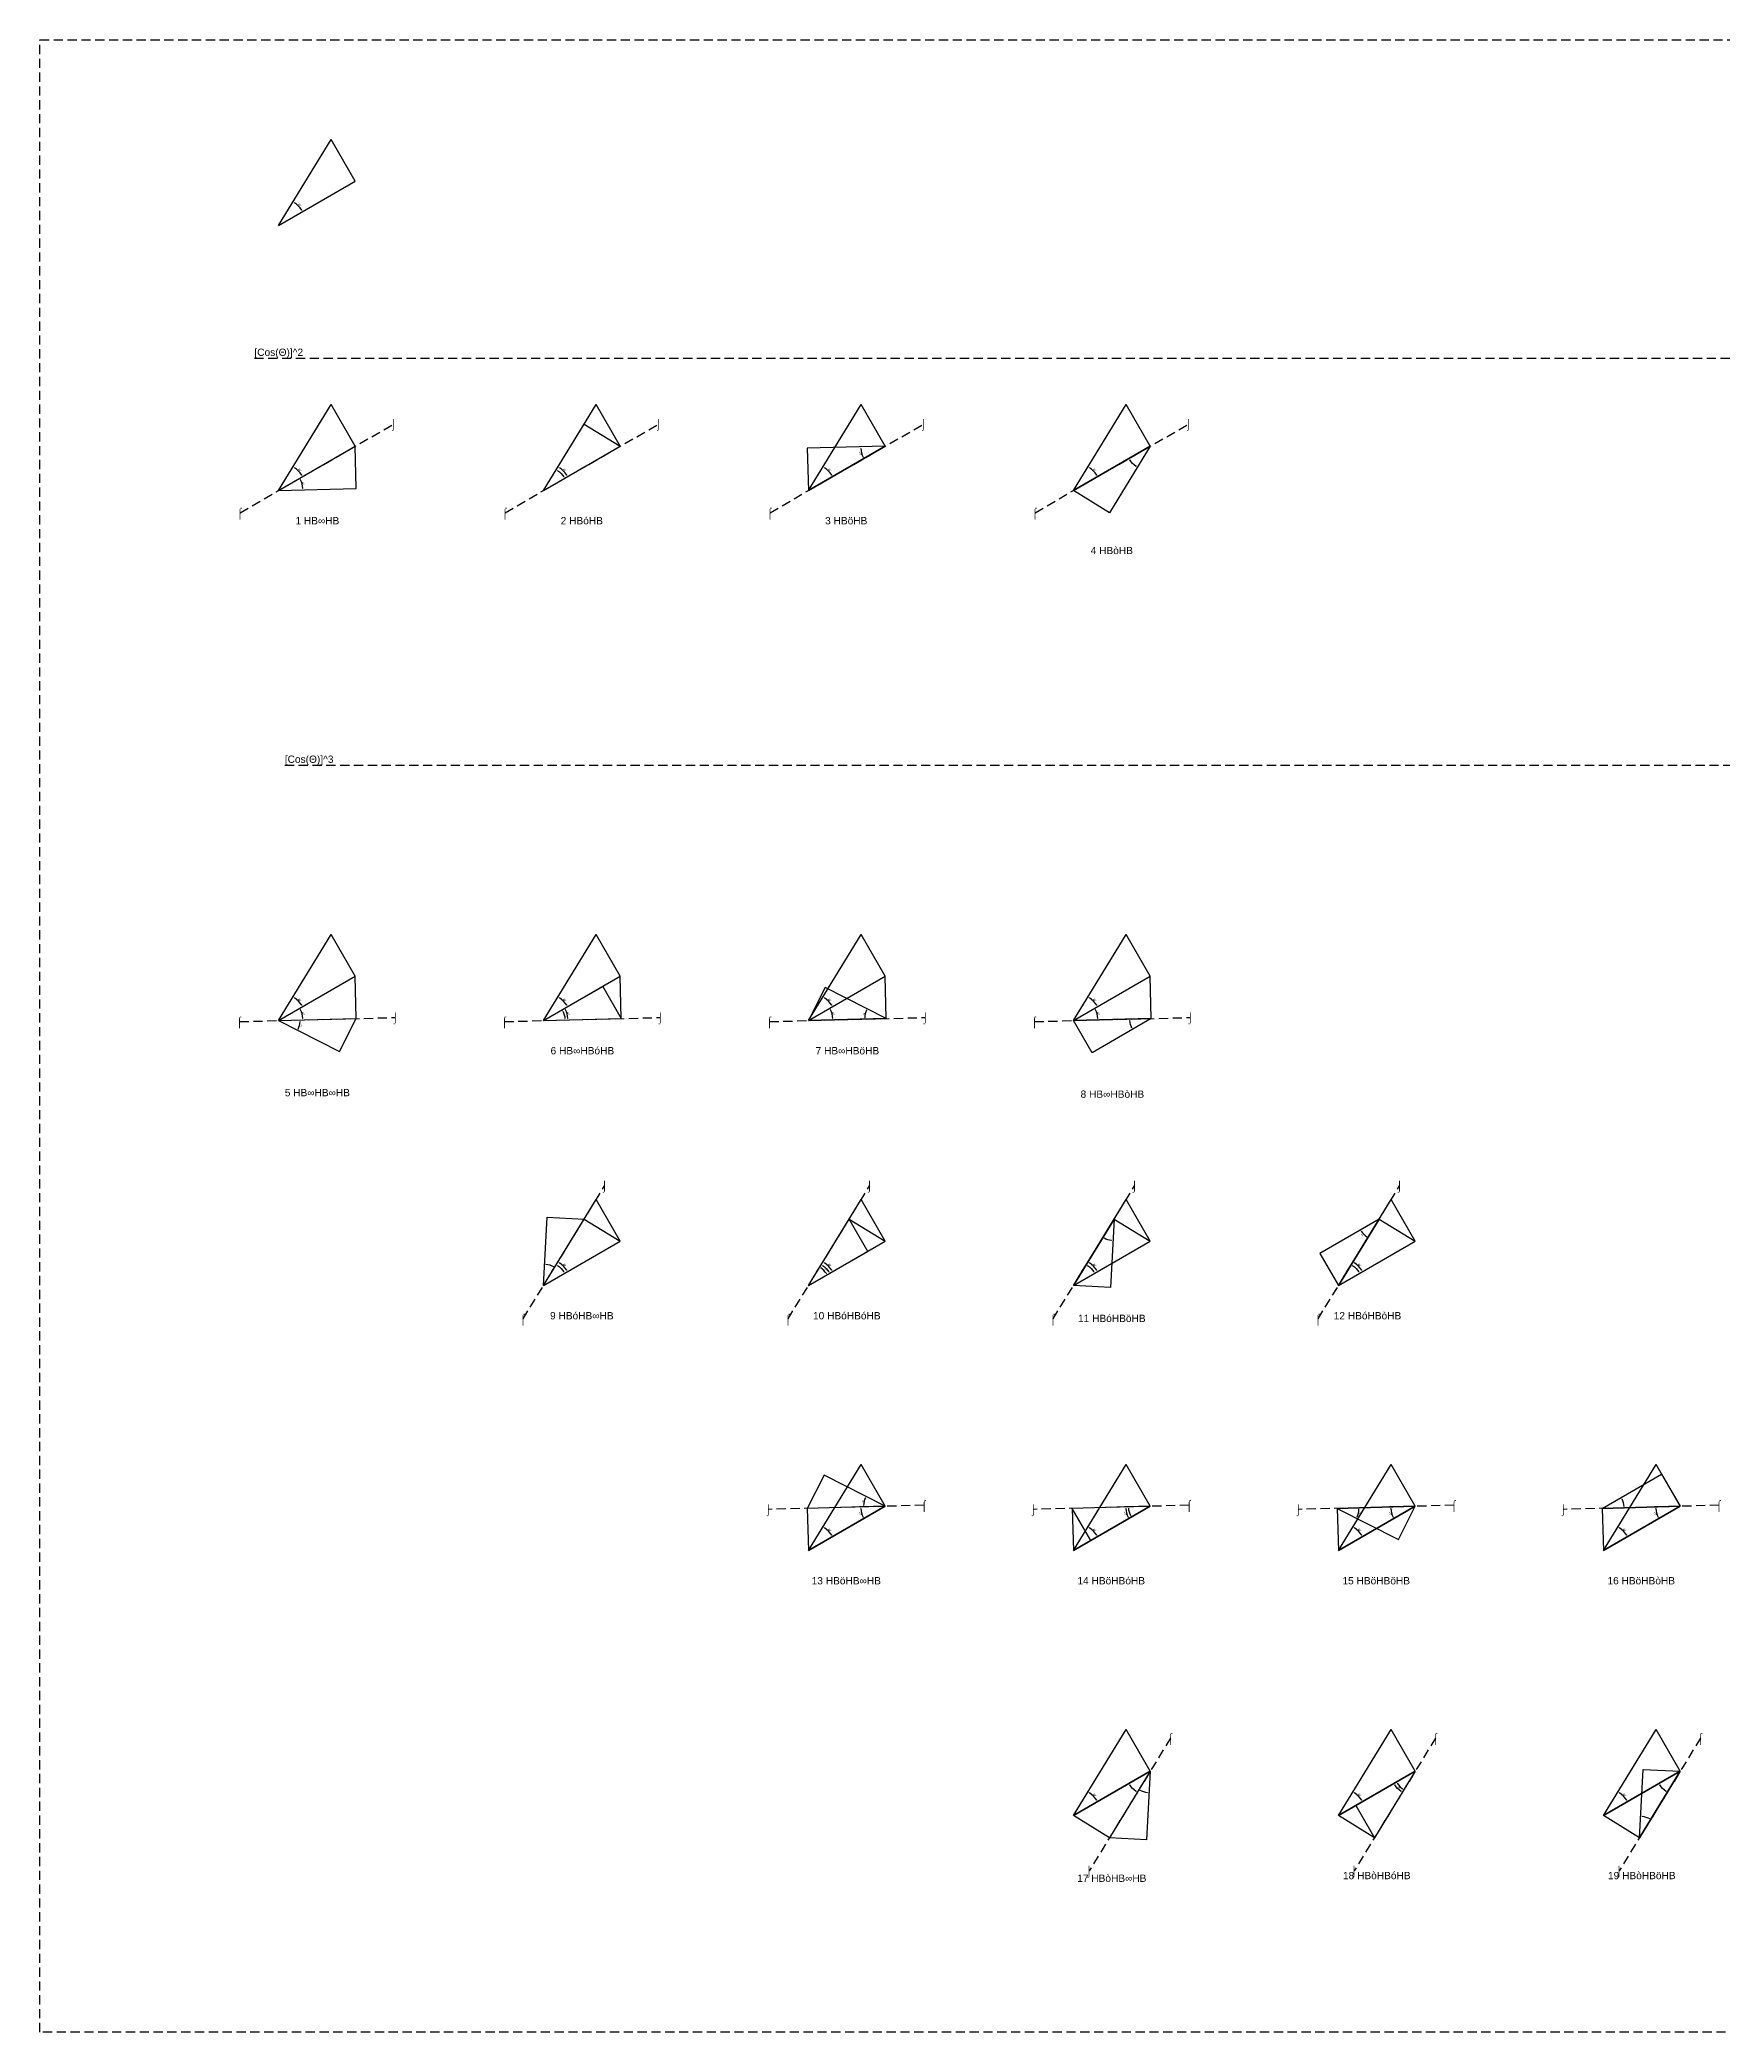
# Model space of a CAD drawing. Header units: millimetres. Extents: x 1397905 to 2845484, y -134122 to 140265.
# Drawn here: x 1397905 to 1629613, y -134122 to 140265 of the extents above; entities that cross this region are included whole.
import ezdxf
from ezdxf.enums import TextEntityAlignment as Align

# ---------------------------------------------------------------- set-up
doc = ezdxf.new("R2010")
doc.units = ezdxf.units.MM
doc.header["$PDMODE"] = 35
doc.linetypes.add('DASHED', pattern=[19.05, 12.7, -6.35])
for name, color, linetype in [('BASE', 170, 'Continuous'), ('HYPOTENUSE', 20, 'Continuous'), ('PERPENDICULAR', 90, 'Continuous')]:
    doc.layers.add(name, color=color, linetype=linetype)
doc.styles.add('Arial', font='arial_0.ttf')
doc.dimstyles.new('ISO-25', dxfattribs={"dimtxt": 250, "dimasz": 100, "dimexe": 1.25, "dimexo": 0.625, "dimgap": 100, "dimtad": 1, "dimdec": 0, "dimtxsty": 'Arial', "dimcen": 2.5, "dimadec": 0, "dimazin": 0, "dimtfac": 1, "dimtdec": 0, "dimtmove": 0, "dimatfit": 3, "dimfxl": 1, "dimarcsym": 0})

# ---------------------------------------------------------------- blocks, each defined once
blk = doc.blocks.new('*D2')
at = {"color": 0, "lineweight": -2, "transparency": 16777216}
blk.add_arc((0, 0), 3850, 3.72107, 24.76727, dxfattribs=at)
at = {"color": 0, "transparency": 16777216}
for points in [[(3459, 1594), (3533, 1632), (3384, 1836)], [(3884, 251), (3800, 249), (3850, 0)]]:
    blk.add_solid(points, dxfattribs=at)
at = {"layer": 'Defpoints', "color": 0, "transparency": 16777216}
for p in [(12208, 6625), (0, 0), (0, 0), (3797, 635), (12208, 0)]:
    blk.add_point(p, dxfattribs=at)
at = {"color": 0, "transparency": 16777216, "insert": (3952, 1003), "char_height": 250, "attachment_point": 5, "rotation": 284.24417, "style": 'Arial'}
blk.add_mtext('28°', dxfattribs=at)
blk = doc.blocks.new('GTN')
at = {"layer": 'BASE'}
blk.add_line((0, 0), (12208.3, 0), dxfattribs=at)
at = {"layer": 'HYPOTENUSE'}
blk.add_line((0, 0), (12208.3, 6625.3), dxfattribs=at)
at = {"layer": 'PERPENDICULAR'}
blk.add_line((12208.3, 0), (12208.3, 6625.3), dxfattribs=at)
at = {"color": 6}
dim = blk.add_angular_dim_2l(base=(3797.3, 635.2), line1=((0, 0), (12208.3, 0)), line2=((0, 0), (12208.3, 6625.3)), dimstyle='ISO-25', override={"dimasz": 250}, dxfattribs=at)
dim.commit()
dim.dimension.update_dxf_attribs({"geometry": '*D2', "text_midpoint": (3952.4, 1003.3)})

msp = doc.modelspace()

# ---------------------------------------------------------------- linework, layer by layer
at = {"linetype": 'DASHED', "ltscale": 100}
for p, q in [((1427455, 96437), (1755940, 96437)), ((1425482, 75136), (1446627, 87344)), ((1461980, 75136), (1483125, 87344)), ((1498478, 75136), (1519624, 87344)), ((1534977, 75136), (1556122, 87344)), ((1431642, 40394), (1760127, 40394)), ((1425405, 5050), (1446857, 5616)), ((1461903, 5050), (1483356, 5616)), ((1498402, 5050), (1519854, 5616)), ((1534900, 5050), (1556352, 5616)), ((1464462, -35881), (1475679, -17585)), ((1500961, -35881), (1512177, -17585)), ((1537459, -35881), (1548675, -17585)), ((1573957, -35881), (1585174, -17585)), ((1519700, -61560), (1498248, -62126)), ((1556199, -61560), (1534746, -62126)), ((1592697, -61560), (1571245, -62126)), ((1629196, -61560), (1607743, -62126)), ((1553640, -93626), (1542423, -111921)), ((1590138, -93626), (1578922, -111921)), ((1626637, -93626), (1615420, -111921))]:
    msp.add_line(p, q, dxfattribs=at)
msp.add_lwpolyline([(1397905, 140265), (2845484, 140265), (2845484, -134122), (1397905, -134122)], close=True, dxfattribs=at)

# ---------------------------------------------------------------- block references
at = {"rotation": 30}
for p in [(1430768, 114687), (1430768, 78188), (1467266, 78188), (1503765, 78188), (1540263, 78188), (1430768, 5192), (1467266, 5192), (1503765, 5192), (1540263, 5192), (1467266, -31307), (1503765, -31307), (1540263, -31307), (1576761, -31307), (1503765, -67805), (1540263, -67805), (1576761, -67805), (1613260, -67805), (1540263, -104304), (1576761, -104304), (1613260, -104304)]:
    msp.add_blockref('GTN', p, dxfattribs=at)
at = {"linetype": 'DASHED', "ltscale": 100}
for p, xscale, yscale, zscale, rotation in [((1467266, 78188), -0.878914259100548, 0.878914259100548, 0.878914259100548, 238.4883327617908), ((1550836, 84292), -0.878914259100548, 0.878914259100548, 0.878914259100548, 58.48833276179079), ((1430768, 78188), 0.878914259100548, 0.878914259100548, 0.878914259100548, 1.511667238208954), ((1514337, 84292), 0.878914259100548, 0.878914259100548, 0.878914259100548, 181.511667238209), ((1430768, 5192), 0.878914259100548, 0.878914259100548, 0.878914259100548, 1.511667238208954), ((1467266, 5192), 0.878914259100548, 0.878914259100548, 0.878914259100548, 1.511667238208954), ((1503765, 5192), 0.878914259100548, 0.878914259100548, 0.878914259100548, 1.511667238208954), ((1540263, 5192), 0.878914259100548, 0.878914259100548, 0.878914259100548, 1.511667238208954), ((1430768, 5192), 0.772490274850259, 0.772490274850259, 0.772490274850259, 333.0233344764177), ((1467266, 5192), -0.772490274850259, 0.772490274850259, 0.772490274850259, 210.0000000000002), ((1514491, 5475), 0.772490274850259, 0.772490274850259, 0.772490274850259, 153.0233344764177), ((1550989, 5475), -0.772490274850259, 0.772490274850259, 0.772490274850259, 30.00000000000029), ((1467266, -31307), -0.7724902748502631, 0.7724902748502631, 0.7724902748502631, 266.976665523582), ((1545871, -22159), -0.7724902748502631, 0.7724902748502631, 0.7724902748502631, 86.97666552358201), ((1467266, -31307), -0.878914259100548, 0.878914259100548, 0.878914259100548, 238.4883327617908), ((1503765, -31307), 0.7724902748502631, 0.7724902748502631, 0.7724902748502631, 29.99999999999946), ((1503765, -31307), -0.878914259100548, 0.878914259100548, 0.878914259100548, 238.4883327617908), ((1540263, -31307), -0.878914259100548, 0.878914259100548, 0.878914259100548, 238.4883327617908), ((1582370, -22159), 0.7724902748502631, 0.7724902748502631, 0.7724902748502631, 209.9999999999995), ((1576761, -31307), -0.878914259100548, 0.878914259100548, 0.878914259100548, 238.4883327617908), ((1514337, -61701), 0.772490274850259, 0.772490274850259, 0.772490274850259, 153.0233344764177), ((1550836, -61701), -0.772490274850259, 0.772490274850259, 0.772490274850259, 30.00000000000029), ((1576608, -61984), 0.772490274850259, 0.772490274850259, 0.772490274850259, 333.0233344764177), ((1613106, -61984), -0.772490274850259, 0.772490274850259, 0.772490274850259, 210.0000000000003), ((1514337, -61701), 0.878914259100548, 0.878914259100548, 0.878914259100548, 181.511667238209), ((1550836, -61701), 0.878914259100548, 0.878914259100548, 0.878914259100548, 181.511667238209), ((1587334, -61701), 0.878914259100548, 0.878914259100548, 0.878914259100548, 181.511667238209), ((1623832, -61701), 0.878914259100548, 0.878914259100548, 0.878914259100548, 181.511667238209), ((1550836, -98199), -0.8789142591005481, 0.878914259100548, 0.878914259100548, 58.48833276179079), ((1587334, -98199), -0.8789142591005481, 0.878914259100548, 0.878914259100548, 58.48833276179079), ((1623832, -98199), -0.8789142591005481, 0.878914259100548, 0.878914259100548, 58.48833276179079), ((1550836, -98199), -0.7724902748502631, 0.7724902748502629, 0.772490274850263, 86.97666552358201), ((1587334, -98199), 0.772490274850263, 0.772490274850263, 0.772490274850263, 209.9999999999994), ((1618224, -107347), -0.772490274850263, 0.7724902748502629, 0.772490274850263, 266.976665523582)]:
    msp.add_blockref('GTN', p, dxfattribs=dict(at, xscale=xscale, yscale=yscale, zscale=zscale, rotation=rotation))

# ---------------------------------------------------------------- texts
at = {"linetype": 'DASHED', "ltscale": 100, "style": 'Arial'}
for s, p in [('[Cos(Θ)]^ 2', (1427455, 96437)), ('[Cos(Θ)]^ 3', (1431642, 40394))]:
    msp.add_text(s, height=1000, dxfattribs=at).set_placement(p, align=Align.BOTTOM_LEFT)
for s, p in [('⌡', (1446627, 87344)), ('⌡', (1483125, 87344)), ('⌡', (1519624, 87344)), ('⌡', (1556122, 87344)), ('⌠', (1425482, 75136)), ('1 HB∞HB', (1436131, 74044)), ('⌠', (1461980, 75136)), ('2 HBóHB', (1472553, 74044)), ('⌠', (1498478, 75136)), ('3 HBöHB', (1508974, 74044)), ('⌠', (1534977, 75136)), ('4 HBòHB', (1545549, 69935)), ('⌠', (1425405, 5050)), ('⌡', (1446857, 5616)), ('⌠', (1461903, 5050)), ('⌡', (1483356, 5616)), ('⌠', (1498402, 5050)), ('⌡', (1519854, 5616)), ('⌠', (1534900, 5050)), ('⌡', (1556352, 5616)), ('6 HB∞HBóHB', (1472629, 1047)), ('7 HB∞HBöHB', (1509128, 1047)), ('5 HB∞HB∞HB', (1436131, -4729)), ('8 HB∞HBòHB', (1545626, -4937)), ('⌡', (1475679, -17585)), ('⌡', (1512177, -17585)), ('⌡', (1548675, -17585)), ('⌡', (1585174, -17585)), ('⌠', (1464462, -35881)), ('9 HBóHB∞HB', (1472553, -35451)), ('⌠', (1500961, -35881)), ('10 HBóHBóHB', (1509051, -35451)), ('⌠', (1537459, -35881)), ('11 HBóHBöHB', (1545549, -35816)), ('⌠', (1573957, -35881)), ('12 HBóHBòHB', (1580768, -35451)), ('⌡', (1498248, -62126)), ('⌠', (1519700, -61560)), ('⌡', (1534746, -62126)), ('⌠', (1556199, -61560)), ('⌡', (1571245, -62126)), ('⌠', (1592697, -61560)), ('⌡', (1607743, -62126)), ('⌠', (1629196, -61560)), ('13 HBöHB∞HB', (1508974, -71950)), ('14 HBöHBóHB', (1545473, -71950)), ('15 HBöHBöHB', (1581971, -71950)), ('16 HBöHBòHB', (1618469, -71950)), ('⌠', (1553640, -93626)), ('⌠', (1590138, -93626)), ('⌠', (1626637, -93626)), ('17 HBòHB∞HB', (1545549, -112921)), ('⌡', (1542423, -111921)), ('18 HBòHBóHB', (1582048, -112557)), ('⌡', (1578922, -111921)), ('19 HBòHBöHB', (1618546, -112557)), ('⌡', (1615420, -111921))]:
    msp.add_text(s, height=1000, dxfattribs=at).set_placement(p, align=Align.MIDDLE_CENTER)

doc.saveas('drawing.dxf')
